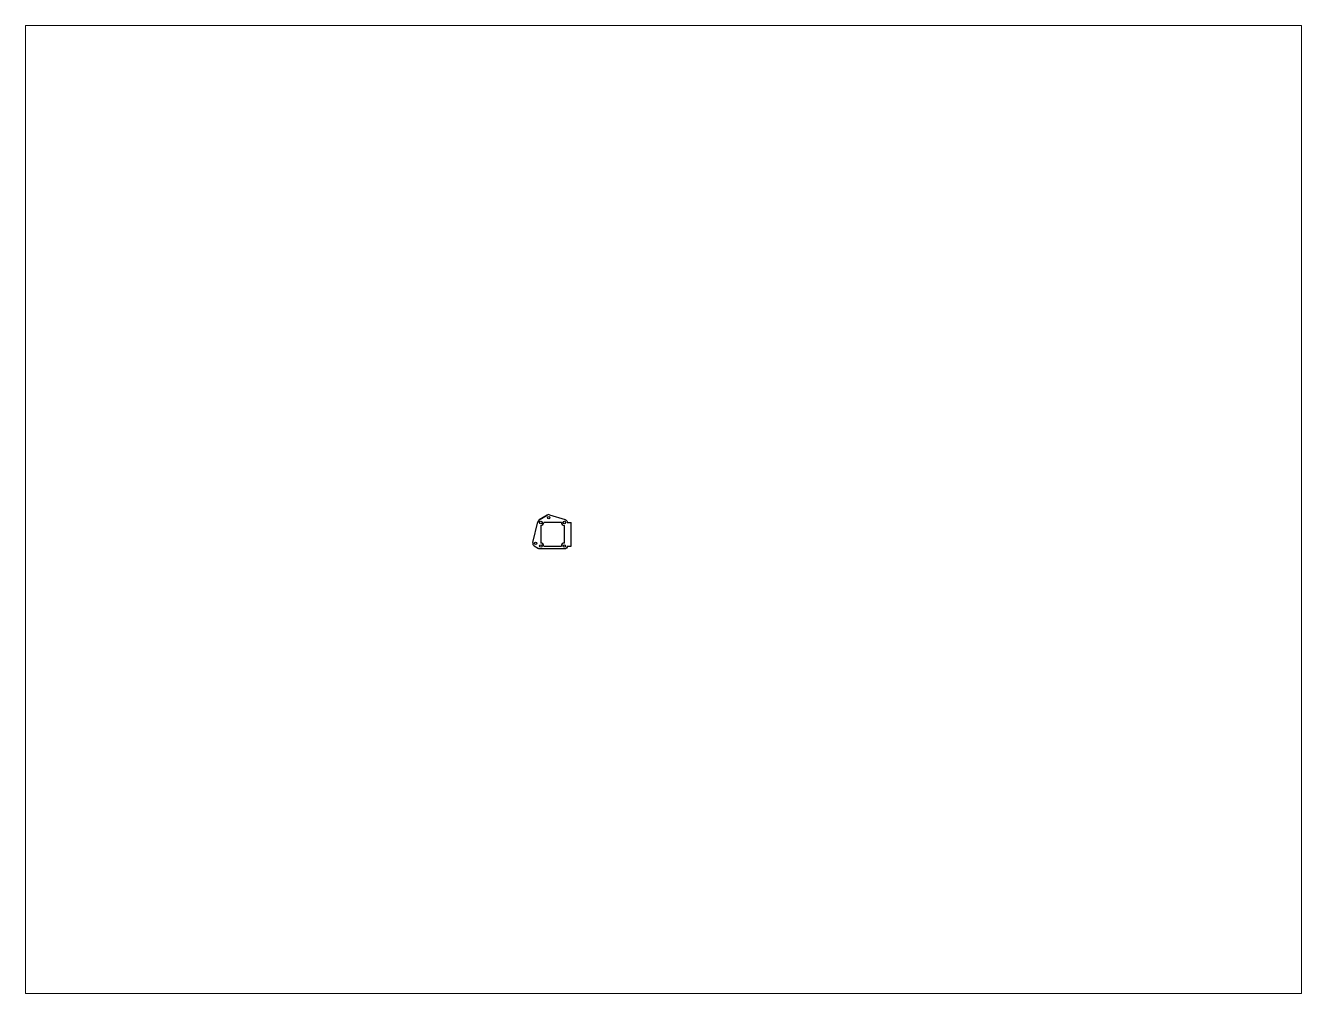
# Paper-space layout '布局1' of a CAD drawing. Header units: millimetres. Extents: x 26 to 231, y 20 to 176.
# The model-space entities are those that its viewports show. They can reach past a viewport. Long polylines and large blocks are cut down to what shows.
import ezdxf

# ---------------------------------------------------------------- set-up
doc = ezdxf.new("R2010")
doc.units = ezdxf.units.MM
doc.layers.add('fan', color=4, linetype='Continuous')

msp = doc.modelspace()

# ---------------------------------------------------------------- linework, layer by layer
at = {"layer": 'fan'}
for p, q in [((24, 74.7), (13.2, 68)), ((13.2, 68), (24, 74.7)), ((27.3, 75.1), (48.5, 68.4)), ((4.4, 37.2), (11.4, 65.5)), ((15.3, 60.6), (15.3, 36.6)), ((43.3, 64.6), (19.3, 64.6)), ((47.3, 36.6), (47.3, 60.6)), ((51.3, 64.6), (56.4, 64.6)), ((56.4, 32.6), (56.4, 64.6)), ((6.1, 32.9), (12, 29.2)), ((19.3, 32.6), (43.3, 32.6)), ((51.3, 32.6), (56.4, 32.6))]:
    msp.add_line(p, q, dxfattribs=at)
for points in [[(48.5, 68.4, -0.326978), (51.3, 64.6)], [(51.3, 32.6, -0.414214), (47.3, 28.6), (14.1, 28.6, -0.142739), (12, 29.2)]]:
    msp.add_lwpolyline(points, format="xyb", dxfattribs=at)
for centre, radius in [((26.1, 71.3), 1.6), ((15.3, 64.6), 1.7), ((47.3, 64.6), 1.7), ((8.3, 36.3), 1.6), ((15.3, 32.6), 1.7), ((47.3, 32.6), 1.7)]:
    msp.add_circle(centre, radius, dxfattribs=at)
for centre, start, end in [((26.1, 71.3), 72.4265, 121.7368), ((15.3, 64.6), 121.7368, 166.0518), ((15.3, 64.6), 270, 0), ((47.3, 64.6), 180, 270), ((8.3, 36.3), 166.0518, 237.5061), ((15.3, 32.6), 0, 90), ((47.3, 32.6), 90, 180)]:
    msp.add_arc(centre, 4, start, end, dxfattribs=at)

psp = doc.layouts.new('布局1')

# ---------------------------------------------------------------- viewports
at = {"layer": 'fan', "view_target_point": (43.43, 38.64)}
psp.add_viewport(center=(128.5, 97.5), size=(205.6, 156), view_center_point=(138.28, 43.53), view_height=1312.8808, dxfattribs=at)

doc.saveas('drawing.dxf')
